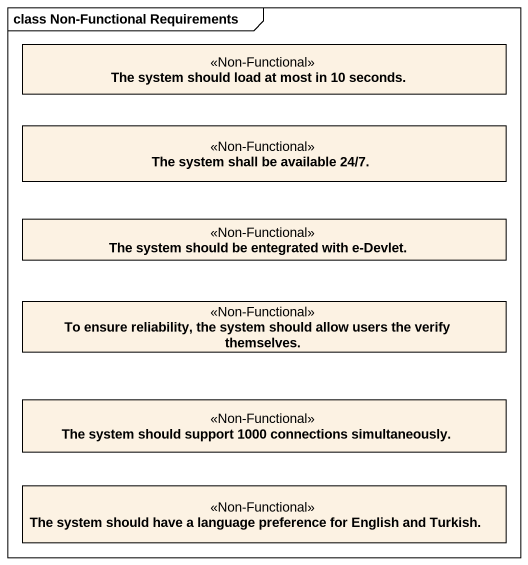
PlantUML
@startuml
mainframe class Non-Functional Requirements
hide circle
hide empty members
class "The system should load at most in 10 seconds." as The_system_should_load_at <<Non-Functional>>
class "The system shall be available 24/7." as The_system_shall_be <<Non-Functional>>
class "The system should be entegrated with e-Devlet." as The_system_should_be <<Non-Functional>>
class "To ensure reliability, the system should allow users the verify themselves." as To_ensure_reliability_the <<Non-Functional>>
class "The system should support 1000 connections simultaneously." as The_system_should_support <<Non-Functional>>
class "The system should have a language preference for English and Turkish." as The_system_should_have_a <<Non-Functional>>
@enduml
